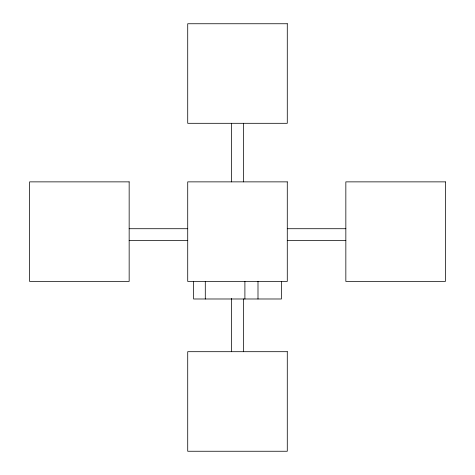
<?xml version="1.0" encoding="UTF-8"?>
<svg xmlns="http://www.w3.org/2000/svg" width="475" height="475" viewBox="0 0 475 475"><rect width="100%" height="100%" fill="white"/><g stroke="black" fill="none" stroke-linecap="round" stroke-linejoin="round"><path stroke-width="0.71" d="M129.158 228.718L187.72 228.718M287.28 228.718L345.842 228.718M129.158 240.427L187.72 240.427M287.28 240.427L345.842 240.427M281.42 281.42L281.42 298.989L193.58 298.989L193.58 281.42M257.996 281.42L257.996 298.989M244.898 281.42L244.898 298.989M243.354 123.304L243.354 181.866M243.354 298.989L243.354 351.696M231.646 123.304L231.646 181.866M231.646 298.437L231.646 351.696M205.289 281.42L205.289 298.989M287.28 23.75L187.72 23.75L187.72 123.304L287.28 123.304L287.28 23.75M129.158 181.866L29.604 181.866L29.604 281.42L129.158 281.42L129.158 181.866M287.28 181.866L187.72 181.866L187.72 281.42L287.28 281.42L287.28 181.866M445.396 181.866L345.842 181.866L345.842 281.42L445.396 281.42L445.396 181.866M287.28 351.696L187.72 351.696L187.72 451.25L287.28 451.25L287.28 351.696"/></g></svg>
